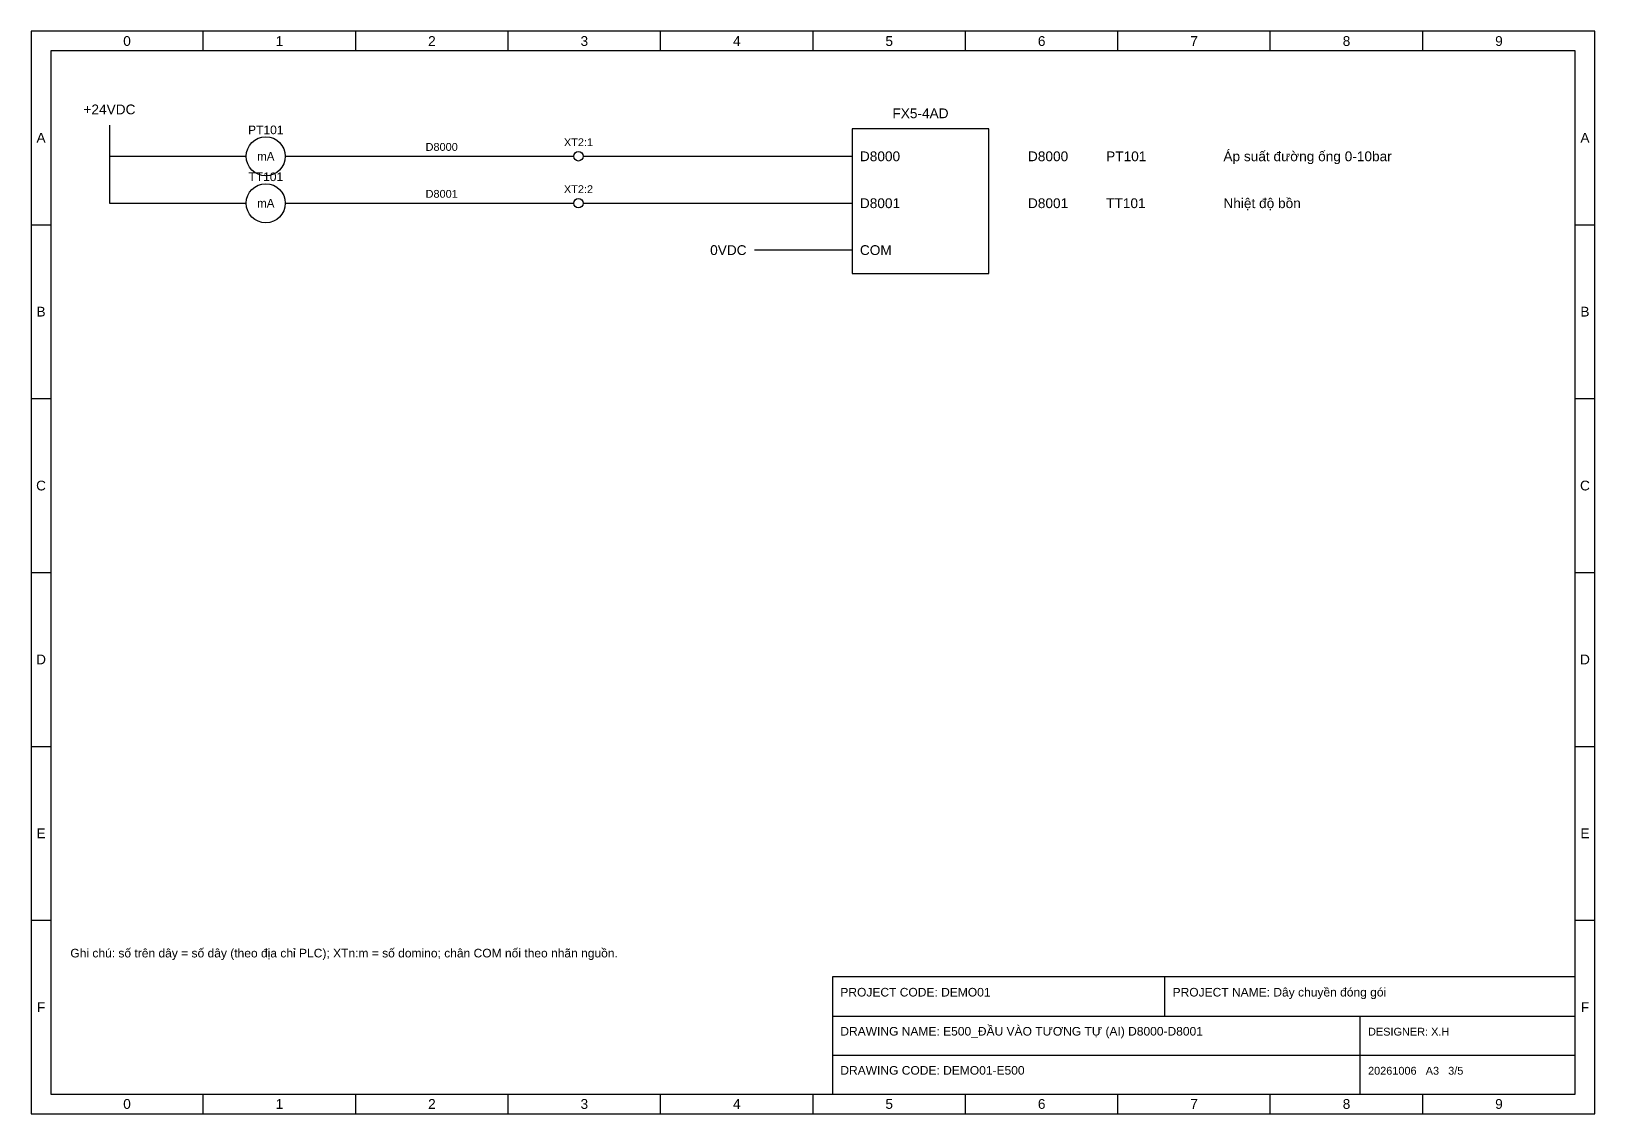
# Model space of a CAD drawing. Header units: millimetres. Extents: x 10 to 2210, y 10 to 287.
# Drawn here: x 910 to 1310, y 10 to 287 of the extents above; entities that cross this region are included whole.
import ezdxf
from ezdxf.enums import TextEntityAlignment as Align

# ---------------------------------------------------------------- set-up
doc = ezdxf.new("R2010")
doc.units = ezdxf.units.MM
for name, color, linetype in [('FRAME', 7, 'Continuous'), ('PLC', 4, 'Continuous'), ('SYMBOL', 3, 'Continuous'), ('TERMINAL', 5, 'Continuous'), ('TEXT', 7, 'Continuous'), ('WIRE', 1, 'Continuous')]:
    doc.layers.add(name, color=color, linetype=linetype)
doc.styles.add('VN', font='arial.ttf')

# ---------------------------------------------------------------- blocks, each defined once
blk = doc.blocks.new('TX')
for p, q in [((0, 0), (5, 0)), ((15, 0), (20, 0))]:
    blk.add_line(p, q)
blk.add_circle((10, 0), 5)
blk.add_text('mA', height=2.2).set_placement((10, 0), align=Align.MIDDLE_CENTER)
blk = doc.blocks.new('TERM')
blk.add_circle((0, 0), 1.2)

msp = doc.modelspace()

# ---------------------------------------------------------------- linework, layer by layer
at = {"layer": 'FRAME'}
for p, q in [((954, 282), (954, 287)), ((993, 282), (993, 287)), ((1032, 282), (1032, 287)), ((1071, 282), (1071, 287)), ((1110, 282), (1110, 287)), ((1149, 282), (1149, 287)), ((1188, 282), (1188, 287)), ((1227, 282), (1227, 287)), ((1266, 282), (1266, 287)), ((910, 237.5), (915, 237.5)), ((1305, 237.5), (1310, 237.5)), ((910, 193), (915, 193)), ((1305, 193), (1310, 193)), ((910, 148.5), (915, 148.5)), ((1305, 148.5), (1310, 148.5)), ((910, 104), (915, 104)), ((1305, 104), (1310, 104)), ((910, 59.5), (915, 59.5)), ((1305, 59.5), (1310, 59.5)), ((1200, 35), (1200, 45)), ((1115, 35), (1305, 35)), ((1250, 15), (1250, 35)), ((1115, 25), (1305, 25)), ((954, 10), (954, 15)), ((993, 10), (993, 15)), ((1032, 10), (1032, 15)), ((1071, 10), (1071, 15)), ((1110, 10), (1110, 15)), ((1149, 10), (1149, 15)), ((1188, 10), (1188, 15)), ((1227, 10), (1227, 15)), ((1266, 10), (1266, 15))]:
    msp.add_line(p, q, dxfattribs=at)
for points in [[(910, 10), (1310, 10), (1310, 287), (910, 287)], [(915, 15), (1305, 15), (1305, 282), (915, 282)], [(1115, 15), (1305, 15), (1305, 45), (1115, 45)]]:
    msp.add_lwpolyline(points, close=True, dxfattribs=at)
at = {"layer": 'PLC'}
msp.add_lwpolyline([(1120, 225), (1155, 225), (1155, 262), (1120, 262)], close=True, dxfattribs=at)
at = {"layer": 'WIRE'}
for p, q in [((930, 263), (930, 243)), ((930, 255), (960, 255)), ((980, 255), (1048.8, 255)), ((1051.2, 255), (1120, 255)), ((930, 243), (960, 243)), ((980, 243), (1048.8, 243)), ((1051.2, 243), (1120, 243)), ((1120, 231), (1095, 231))]:
    msp.add_line(p, q, dxfattribs=at)

# ---------------------------------------------------------------- block references
at = {"layer": 'SYMBOL'}
for p in [(960, 255), (960, 243)]:
    msp.add_blockref('TX', p, dxfattribs=at)
at = {"layer": 'TERMINAL'}
for p in [(1050, 255), (1050, 243)]:
    msp.add_blockref('TERM', p, dxfattribs=at)

# ---------------------------------------------------------------- texts
at = {"layer": 'FRAME', "style": 'VN'}
for s, p in [('0', (934.5, 284.5)), ('1', (973.5, 284.5)), ('2', (1012.5, 284.5)), ('3', (1051.5, 284.5)), ('4', (1090.5, 284.5)), ('5', (1129.5, 284.5)), ('6', (1168.5, 284.5)), ('7', (1207.5, 284.5)), ('8', (1246.5, 284.5)), ('9', (1285.5, 284.5)), ('A', (912.5, 259.75)), ('A', (1307.5, 259.75)), ('B', (912.5, 215.25)), ('B', (1307.5, 215.25)), ('C', (912.5, 170.75)), ('C', (1307.5, 170.75)), ('D', (912.5, 126.25)), ('D', (1307.5, 126.25)), ('E', (912.5, 81.75)), ('E', (1307.5, 81.75)), ('F', (912.5, 37.25)), ('F', (1307.5, 37.25)), ('0', (934.5, 12.5)), ('1', (973.5, 12.5)), ('2', (1012.5, 12.5)), ('3', (1051.5, 12.5)), ('4', (1090.5, 12.5)), ('5', (1129.5, 12.5)), ('6', (1168.5, 12.5)), ('7', (1207.5, 12.5)), ('8', (1246.5, 12.5)), ('9', (1285.5, 12.5))]:
    msp.add_text(s, height=2.5, dxfattribs=at).set_placement(p, align=Align.MIDDLE_CENTER)
at = {"layer": 'PLC', "style": 'VN'}
for s, p in [('D8000', (1122, 255)), ('D8001', (1122, 243)), ('COM', (1122, 231))]:
    msp.add_text(s, height=2.5, dxfattribs=at).set_placement(p, align=Align.MIDDLE_LEFT)
at = {"layer": 'TEXT', "style": 'VN'}
for s, height, p in [('+24VDC', 2.5, (930, 265)), ('FX5-4AD', 2.5, (1137.5, 264)), ('PT101', 2.2, (970, 260)), ('D8000', 2, (1015, 255.8)), ('XT2:1', 2, (1050, 257)), ('TT101', 2.2, (970, 248)), ('D8001', 2, (1015, 243.8)), ('XT2:2', 2, (1050, 245))]:
    msp.add_text(s, height=height, dxfattribs=at).set_placement(p, align=Align.BOTTOM_CENTER)
for s, p in [('D8000', (1165, 255)), ('PT101', (1185, 255)), ('Áp suất đường ống 0-10bar', (1215, 255)), ('D8001', (1165, 243)), ('TT101', (1185, 243)), ('Nhiệt độ bồn', (1215, 243))]:
    msp.add_text(s, height=2.5, dxfattribs=at).set_placement(p, align=Align.MIDDLE_LEFT)
msp.add_text('0VDC', height=2.5, dxfattribs=at).set_placement((1093, 231), align=Align.MIDDLE_RIGHT)
for s, height, p in [('Ghi chú: số trên dây = số dây (theo địa chỉ PLC); XTn:m = số domino; chân COM nối theo nhãn nguồn.', 2.2, (920, 50)), ('PROJECT CODE: DEMO01', 2.2, (1117, 40)), ('PROJECT NAME: Dây chuyền đóng gói', 2.2, (1202, 40)), ('DRAWING NAME: E500_ĐẦU VÀO TƯƠNG TỰ (AI) D8000-D8001', 2.2, (1117, 30)), ('DESIGNER: X.H', 2, (1252, 30)), ('DRAWING CODE: DEMO01-E500', 2.2, (1117, 20)), ('20261006   A3   3/5', 2, (1252, 20))]:
    msp.add_text(s, height=height, dxfattribs=at).set_placement(p)

doc.saveas('drawing.dxf')
